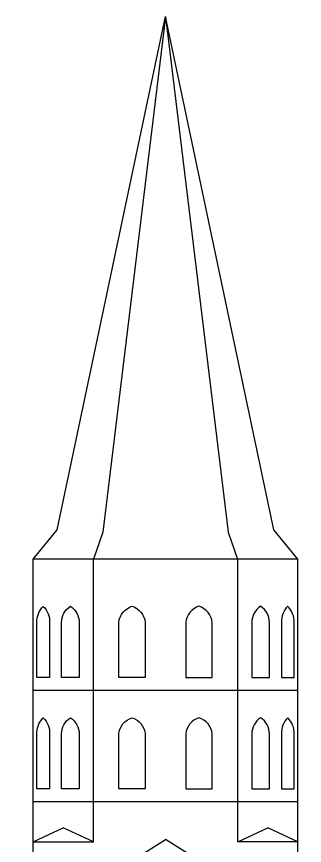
# Model space of a CAD drawing. Extents: x 3 to 54, y -275 to -27.
# Drawn here: x 32.33 to 42.08, y -137.89 to -109.85 of the extents above; entities that cross this region are included whole.
import ezdxf

# ---------------------------------------------------------------- set-up
doc = ezdxf.new("R2010")
doc.units = 0
doc.layers.add('ELEVATIONS', color=7, linetype='CONTINUOUS')

msp = doc.modelspace()

# ---------------------------------------------------------------- linework, layer by layer
at = {"layer": 'ELEVATIONS'}
for p, q in [((33.706, -127.21), (37.375, -109.848)), ((37.375, -109.848), (35.255, -127.289)), ((37.375, -109.848), (39.495, -127.289)), ((41.043, -127.21), (37.375, -109.848)), ((32.897, -128.201), (33.706, -127.21)), ((35.255, -127.289), (34.932, -128.201)), ((39.495, -127.289), (39.817, -128.201)), ((41.852, -128.201), (41.043, -127.21)), ((41.852, -128.201), (32.897, -128.201)), ((32.897, -137.773), (32.897, -128.201)), ((34.932, -137.773), (34.932, -128.201)), ((39.82, -137.773), (39.82, -128.201)), ((41.852, -137.773), (41.852, -128.201)), ((33.023, -132.204), (33.023, -130.349)), ((33.449, -130.349), (33.449, -132.204)), ((33.858, -132.204), (33.858, -130.349)), ((34.45, -130.349), (34.45, -132.204)), ((35.796, -132.204), (35.796, -130.349)), ((36.688, -130.349), (36.688, -132.204)), ((38.062, -130.349), (38.062, -132.204)), ((38.954, -132.204), (38.954, -130.349)), ((40.299, -130.349), (40.299, -132.204)), ((40.892, -132.204), (40.892, -130.349)), ((41.3, -130.349), (41.3, -132.204)), ((41.726, -132.204), (41.726, -130.349)), ((33.449, -132.204), (33.023, -132.204)), ((34.45, -132.204), (33.858, -132.204)), ((36.688, -132.204), (35.796, -132.204)), ((38.062, -132.204), (38.954, -132.204)), ((40.299, -132.204), (40.892, -132.204)), ((41.3, -132.204), (41.726, -132.204)), ((32.897, -132.634), (41.852, -132.634)), ((33.023, -135.976), (33.023, -134.12)), ((33.449, -134.12), (33.449, -135.976)), ((33.858, -135.976), (33.858, -134.12)), ((34.45, -134.12), (34.45, -135.976)), ((35.796, -135.976), (35.796, -134.12)), ((36.688, -134.12), (36.688, -135.976)), ((38.062, -134.12), (38.062, -135.976)), ((38.954, -135.976), (38.954, -134.12)), ((40.299, -134.12), (40.299, -135.976)), ((40.892, -135.976), (40.892, -134.12)), ((41.3, -134.12), (41.3, -135.976)), ((41.726, -135.976), (41.726, -134.12)), ((33.449, -135.976), (33.023, -135.976)), ((34.45, -135.976), (33.858, -135.976)), ((36.688, -135.976), (35.796, -135.976)), ((38.062, -135.976), (38.954, -135.976)), ((40.299, -135.976), (40.892, -135.976)), ((41.3, -135.976), (41.726, -135.976)), ((32.897, -136.405), (41.852, -136.405)), ((32.897, -137.773), (33.915, -137.295)), ((34.932, -137.773), (33.915, -137.295)), ((39.82, -137.773), (40.838, -137.295)), ((41.855, -137.773), (40.838, -137.295)), ((32.332, -140.861), (37.376, -137.686)), ((42.078, -140.645), (37.376, -137.686)), ((32.897, -137.773), (34.932, -137.773)), ((32.897, -138.715), (32.897, -137.773)), ((41.855, -137.773), (39.82, -137.773)), ((41.86, -140.508), (41.852, -137.773))]:
    msp.add_line(p, q, dxfattribs=at)
at = {"layer": 'ELEVATIONS', "extrusion": (0, 0, -1)}
for centre, radius, start, end in [((-33.724, -130.307), 0.702, 356.5828, 45.9857), ((-32.748, -130.307), 0.702, 134.0143, 183.4172), ((-34.485, -130.335), 0.628, 358.7385, 58.1493), ((-33.823, -130.335), 0.628, 121.8507, 181.2615), ((-36.427, -130.408), 0.635, 5.4124, 73.0033), ((-36.056, -130.408), 0.635, 106.9967, 174.5876), ((-33.724, -134.078), 0.702, 356.5828, 45.9857), ((-32.748, -134.078), 0.702, 134.0143, 183.4172), ((-34.485, -134.106), 0.628, 358.7385, 58.1493), ((-33.823, -134.106), 0.628, 121.8507, 181.2615), ((-36.427, -134.18), 0.635, 5.4124, 73.0033), ((-36.056, -134.18), 0.635, 106.9967, 174.5876)]:
    msp.add_arc(centre, radius, start, end, dxfattribs=at)
at = {"layer": 'ELEVATIONS'}
for centre, radius, start, end in [((38.693, -130.408), 0.635, 106.9967, 174.5876), ((38.322, -130.408), 0.635, 5.4124, 73.0033), ((40.927, -130.335), 0.628, 121.8507, 181.2615), ((40.265, -130.335), 0.628, 358.7385, 58.1493), ((42.001, -130.307), 0.702, 134.0143, 183.4172), ((41.025, -130.307), 0.702, 356.5828, 45.9857), ((38.693, -134.18), 0.635, 106.9967, 174.5876), ((38.322, -134.18), 0.635, 5.4124, 73.0033), ((40.927, -134.106), 0.628, 121.8507, 181.2615), ((40.265, -134.106), 0.628, 358.7385, 58.1493), ((42.001, -134.078), 0.702, 134.0143, 183.4172), ((41.025, -134.078), 0.702, 356.5828, 45.9857)]:
    msp.add_arc(centre, radius, start, end, dxfattribs=at)

doc.saveas('drawing.dxf')
